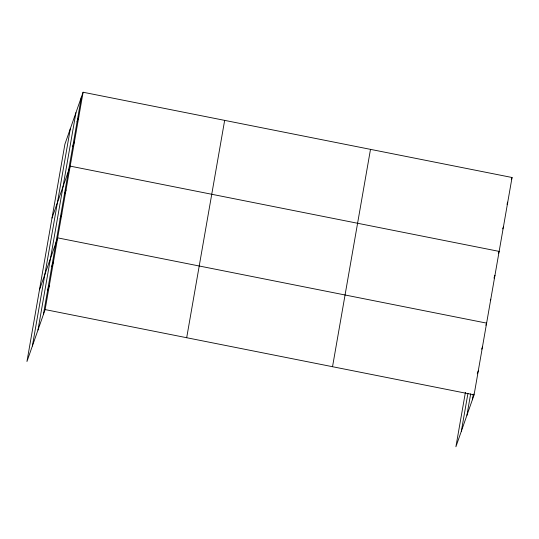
<?xml version="1.0" encoding="UTF-8"?>
<svg xmlns="http://www.w3.org/2000/svg" width="539" height="539" viewBox="0 0 539 539"><rect width="100%" height="100%" fill="white"/><g stroke="black" fill="none" stroke-linecap="round" stroke-linejoin="round"><path stroke-width="0.81" d="M32.38 346.004L70.346 128.653M37.973 330.03L75.938 112.685M43.396 314.533L81.369 97.182M83.1 92.236L64.916 144.156L26.95 361.501L45.128 309.588L83.1 92.236L512.05 177.499L474.084 394.844L455.9 446.764L465.406 392.352M186.683 337.724L224.655 120.372M332.529 366.709L370.495 149.364M461.33 431.261L467.953 393.335M466.922 415.293L470.668 393.854M472.353 399.79L473.357 394.022M77.064 121.814L78.795 116.869M72.758 146.446L74.49 141.501M52.007 218.052L70.191 166.133L499.141 251.396L498.4 253.512M64.282 194.99L66.014 190.045M60.105 218.895L61.837 213.956M39.482 289.78L57.66 237.861L486.609 323.124L485.868 325.239M51.751 266.711L53.482 261.772M47.573 290.622L49.305 285.677M511.309 179.615L512.05 177.499M507.004 204.247L507.745 202.132M502.705 228.88L503.446 226.764M493.973 278.131L494.964 275.308M490.295 300.627L490.786 299.212M481.691 349.151L482.432 347.028M477.271 373.763L478.261 370.94M45.128 309.588L474.084 394.844"/></g></svg>
